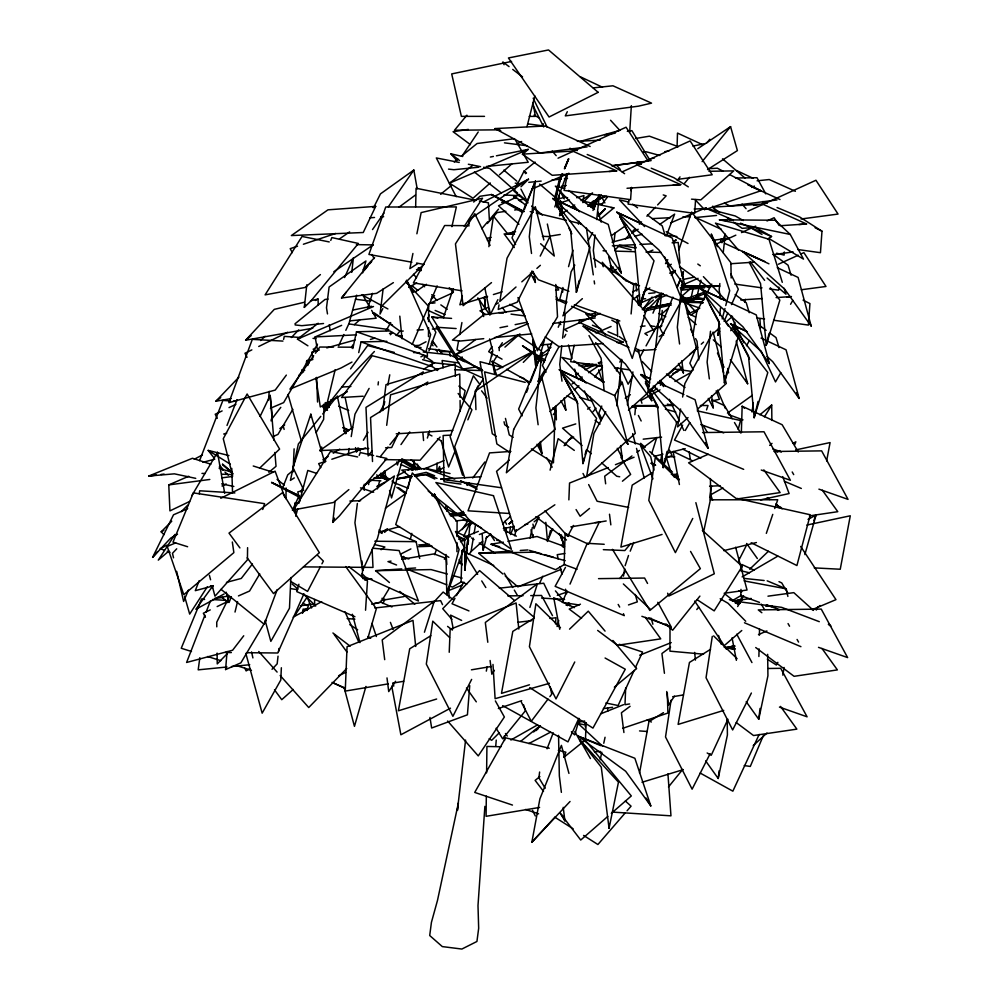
<?xml version="1.0" encoding="UTF-8"?>
<svg xmlns="http://www.w3.org/2000/svg" width="999" height="999" viewBox="0 0 999 999"><rect width="100%" height="100%" fill="white"/><g stroke="black" fill="none" stroke-linecap="round" stroke-linejoin="round"><path stroke-width="1.5" d="M286.026 498.826L286.051 487.924M314.398 351.536L314.398 348.426M670.017 626.61L669.954 651.161L703.546 654.183M364.273 490.309L364.298 484.228M428.484 336.663L428.534 327.597M428.571 321.553L428.658 306.443L405.756 281.631M456.918 551.66L456.98 542.594M457.018 536.55L457.105 521.453L412.325 472.939L395.729 524.575L448.888 557.33M247.59 547.677L247.427 559.852L214.972 596.191L212.175 585.739M436.913 470.841L437.013 463.086M486.326 796.116L486.076 816.308L539.597 807.442M486.6 772.826L486.925 746.44L500.961 746.765M638.598 303.434L638.648 300.337M415.659 206.805L416.071 188.249L476.336 200.374M758.89 656.493L759.078 648.888M759.402 635.214L759.54 629.133M324.101 404.046L323.639 419.393L316.084 432.704M461.975 552.372L461.076 581.955L466.808 584.04M555.194 406.78L553.458 462.824L531.368 448.876M588.561 544.243L565.122 533.404L564.173 564.547L577.085 569.255M677.072 147.09L677.497 133.079L702.322 144.543M741.345 432.704L742.157 406.243L782.142 424.725L798.288 452.035M740.996 589.36L740.808 595.591L759.465 602.385M741.558 570.679L741.758 564.447L754.158 570.179M590.434 758.553L579.757 739.809L618.468 782.155L609.065 828.258L609.215 823.7M449.225 652.272L450.162 629.333L516.096 602.946L518.806 629.058M568.868 499.875L569.542 483.054L608.254 467.569M585.451 739.485L586.138 722.664M625.674 687.899L624.987 704.707L629.595 703.945M533.004 537.637L533.141 534.64M585.277 726.91L585.476 722.327M281.356 667.757L280.794 680.019L262.15 713.174L245.829 653.371M293.082 471.853L294.118 448.851M290.871 577.547L289.485 608.216L270.841 641.37L265.135 620.429M486.713 536.65L483.191 550.187L483.329 547.19M310.664 417.307L310.826 414.21L324.775 462.587M512.662 521.303L509.078 523.851L512.125 520.941M629.707 131.955L631.356 105.657M784.327 251.998L784.128 255.095L776.623 253.222M368.631 484.59L368.831 481.518M365.547 610.214L367.47 580.956L349.001 566.82M484.89 806.355L477.997 905.556L478.671 928.283L476.935 941.47L461.875 949.05L442.307 946.59L429.707 935.526L431.431 922.339L437.475 900.461L458.379 803.009L457.405 810.414L465.584 740.072M631.455 187.375L630.581 199.663L564.048 190.384L567.582 173.951M638.486 352.522L638.711 349.45M661.8 316.596L662.225 310.452M695.604 199.55L694.617 213.374L628.096 204.096L629.058 199.613M778.833 287.113L778.621 290.185L769.542 288.911M777.085 207.53L799.762 217.045L821.977 231.194L820.454 252.697L797.764 249.538M555.481 623.95L555.956 617.744L549.875 618.468M738.798 562.412L739.16 557.754M469.73 685.626L467.42 714.809L431.655 728.009L429.957 717.432M268.481 400.374L269.206 391.358M265.984 620.616L240.871 662.849L225.587 669.567L227.073 651.523M495.741 746.203L496.253 740.097M562.624 292.232L562.887 289.136M455.432 531.493L468.094 537.549L464.897 570.354L467.495 541.271M383.141 288.861L380.02 314.073L382.804 308.616M631.093 313.948L633.753 284.84L593.606 258.504M321.228 451.386L321.628 447.003L320.329 449.812M468.106 544.368L468.506 539.984M468.906 535.614L470.117 522.477L457.267 533.029M634.84 414.76L635.726 405.557L657.255 405.544M719.73 331.119L717.869 335.314L719.18 321.578M719.755 315.472L720.491 307.842M509.69 533.279L510.352 527.147M330.744 240.422L331.868 237.575L358.404 243.456L310.951 300.949L304.32 307.355L306.793 284.802M376.523 456.168L386.85 458.454L339.398 515.946L332.754 522.352L335.065 501.311M378.072 384.94L378.409 381.855M515.571 244.568L512.025 237.799L535.364 181.156L529.295 236.701L531.53 253.471M522.165 415.846L518.631 409.078L541.957 352.435L535.901 407.979L538.124 424.75M561.775 345.866L559.752 364.373L561.975 381.156M562.612 338.149L565.309 313.461M595.017 234.977L593.331 250.412L595.566 267.183M596.703 219.543L599.4 194.855L592.981 210.439M616.808 405.856L621.853 359.565M655.656 347.44L661.55 293.444M682.392 280.919L677.334 327.21L679.57 343.981M682.729 277.834L683.403 271.666L681.643 275.911M710.489 331.256L707.117 362.113L709.352 378.883M719.842 283.554L719.168 289.722L720.379 298.876M723.214 252.697L725.237 234.178L721.915 242.757M351.76 272.352L353.409 257.792L344.568 277.56M278.047 656.168L277.16 663.848L272.028 669.293M278.584 651.56L278.933 648.488M705.669 760.913L718.206 778.483L719.143 770.753M746.203 701.685L758.74 719.255L760.052 708.441M613.985 241.92L615.084 232.917M357.367 503.471L354.932 522.789L362.649 570.304L377.485 538.386L394.368 475.974L358.816 501.086M382.704 410.577L385.989 384.665L455.194 363.936L455.344 376.348M386.688 425.312L390.547 394.83L459.752 374.101L460.039 397.377M539.622 772.015L538.886 777.809L545.192 788.236M199.263 493.818L199.675 490.784L234.89 492.932M199.825 657.692L198.202 669.842L227.01 666.995M361.775 576.898L363.224 566.171M660.676 461.688L661.738 454.258M752.01 412.013L753.333 402.834M488.873 246.678L493.456 216.121L507.779 233.966M671.078 700.174L665.521 736.95L692.107 789.173L710.164 753.633M709.69 498.064L711.538 485.801M712.287 636.351L706.043 677.722L732.642 729.944L751.385 693.031M623.476 576.111L624.662 568.668M625.137 565.696L628.496 555.494M348.226 454.47L349.225 448.489M351.223 436.551L354.982 414.148L369.118 388.411M484.465 306.506L485.214 302.023M499.013 304.845L498.239 309.465L517.232 302.173L532.554 271.453M473.301 538.136L471.041 551.585L482.642 541.246M474.05 533.666L475.549 524.7M627.384 404.77L632.904 371.915M680.606 408.978L677.609 426.898L688.036 417.594M682.617 397.04L684.864 383.591L713.149 332.118L723.588 372.902M692.906 335.102L696.915 311.213L711.8 284.116M446.703 511.138L447.452 506.655M782.804 675.149L784.128 667.469M458.616 340.684L456.968 349.737L461.101 351.698M459.715 334.64L461.913 322.552M462.075 356.893L461.526 359.915L482.205 369.692M639.535 773.051L648.925 721.665L663.436 712.649M570.042 801.485L531.843 842.244L539.885 798.875L561.413 745.379L568.943 773.401M384.727 401.586L384.178 404.558L379.558 412.487M387.812 385.214L389.76 374.812M826.648 460.901L830.082 442.569L795.641 449.912M578.446 224.188L579.033 221.166M582.804 201.561L583.953 195.529L576.723 197.752M428.209 319.28L429.058 314.885M412.924 253.471L409.877 268.606L417.782 263.574M416.883 233.791L421.141 212.6L482.529 198.214L464.26 226.436M530.082 538.124L532.317 527.447M486.301 671.128L487.25 666.62M703.708 531.431L710.689 498.439L710.426 478.546M718.206 778.483L727.409 734.989L727.21 719.68M758.74 719.255L767.931 675.761L767.657 654.333M572.402 151.536L573.039 148.551L577.297 150.337M574.188 345.229L570.654 361.663L602.409 366.096M578.995 322.814L579.645 319.83L582.479 321.016M594.83 316.571L595.791 312.088M630.981 190.647L631.618 187.662M636.438 165.247L637.075 162.263L641.333 164.036M691.37 296.653L693.294 287.687M600.212 759.727L601.823 752.235M603.771 743.256L605.057 737.262M720.429 242.045L721.078 239.061L723.825 240.434M762.262 204.57L762.911 201.573L767.157 203.359M744.767 302.347L745.404 299.363M352.822 348.526L356.493 331.768L389.885 330.969L427.285 352.809L427.422 356.368L356.493 331.768M358.716 352.597L361.064 341.945L386.85 341.321M299.001 497.077L271.603 482.442L299.313 495.691M283.604 339.41L284.29 336.376L300.924 337.525M451.898 226.698L456.368 206.918L385.726 207.018L368.918 254.445L411.913 262.225M408.329 487.037L410.726 476.486M412.1 470.467L414.16 461.426M463.099 399.75L465.159 390.684L458.916 386.101M225.587 669.567L226.311 666.533M576.348 292.307L589.984 247.103L555.706 202.597L570.691 230.544L576.348 292.307L579.183 280.469M549.025 536.488L550.437 530.569M582.954 463.586L596.578 418.394L562.312 373.876L577.285 401.823L582.954 463.586L584.365 457.679M585.077 454.72L586.126 450.274M640.384 306.019L654.02 260.814L619.742 216.296L634.727 244.243L640.384 306.019L643.219 294.181M645.391 383.241L657.517 405.869L663.186 467.632L665.297 458.766M666.008 455.806L667.07 451.361M724.387 382.817L738.011 337.625L703.746 293.107L718.718 321.054L724.387 382.817L727.21 370.991M749.138 262.275L760.551 283.566L766.221 345.342L769.043 333.504M754.17 417.719L767.806 372.515L733.528 328.009L748.513 355.956L754.17 417.719L758.054 401.448M374.4 351.498L347.839 379.395L326.261 406.78L335.177 369.655M235.015 612.062L237.562 601.585M410.364 539.273L411.813 533.354M680.406 301.71L696.74 297.327L700.936 280.157M522.327 212.325L491.608 194.53L524.05 211.551M554.258 199.812L559.153 180.432L562.1 173.676M526.985 126.648L534.827 95.879M560.789 215.172L562.549 208.204L560.389 200.961L561.713 207.842L559.64 214.635M550.099 470.142L558.154 438.673L574.313 450.412M514.697 535.689L516.258 529.682M489.31 364.235L492.782 350.886L489.61 338.948M271.041 420.904L272.215 416.371L270.18 395.417L260.102 416.408M295.729 516.221L297.677 508.828M299.625 501.448L307.792 470.442L316.571 473.351M307.093 610.514L308.254 606.081M738.186 429.47L740.534 420.504L697.215 410.826M717.869 335.314L719.842 327.872M722.202 318.943L724.962 308.529M725.749 305.557L729.695 290.672L711.363 234.253L717.419 246.628M562.937 287.525L559.727 299.463L567.057 302.085M568.556 266.646L572.964 250.237M356.68 295.155L349.038 323.389L345.816 330.332M362.712 272.864L365.934 260.976L329.108 286.988L326.498 307.779L327.485 313.911M424.088 358.529L424.912 355.532M426.136 351.024L430.656 334.54L406.593 280.482M446.016 554.482L446.79 594.517L459.103 549.537L434.39 494.055L435.601 498.551M557.055 626.523L558.728 620.504M538.136 362.175L544.443 339.872M804.869 554.607L816.058 515.022L808.041 519.418M330.132 402.659L330.969 399.7M462.362 296.029L459.852 304.845L487.562 296.341M298.901 584.253L296.778 591.62L354.92 616.72M302.51 613.311L303.359 610.364M377.397 488.936L379.52 481.543M398.776 460.564L397.502 465.01L396.653 462.025M402.172 460.951L391.533 497.914L389.548 490.459M367.832 638.286L376.336 608.703L345.704 566.57M365.946 686.425L354.458 726.348L344.106 687.549M559.752 215.759L561.8 208.679L560.377 200.974M579.42 718.718L574.725 734.939L571.391 731.743M427.372 438.062L429.57 430.769M663.186 467.632L676.81 422.44L651.111 389.048M766.221 345.342L779.844 300.137L770.329 287.774M216.558 455.269L217.495 452.335L224.688 493.306M424.425 632.23L434.29 601.223L382.205 639.884L384.702 659.652M529.882 607.442L537.4 583.816L485.314 622.477L487.799 642.245M651.623 453.783L656.78 437.537L643.144 447.664M367.757 308.104L372.502 293.344M262.712 509.478L264.61 503.671L193.319 492.882L172.989 542.145L187.625 546.74M310.826 414.21L292.957 467.557L302.909 488.161M678.92 249.825L691.595 211.988L730.893 262.749L731.181 278.009M706.53 409.877L708.016 405.494L700.324 405.507M766.32 533.379L772.764 514.373M774.749 508.528L777.721 499.75L710.052 499.812M443.394 317.595L453.259 288.699M564.285 756.48L565.846 752.172L558.316 750.386M554.795 206.955L566.933 173.714M428.971 350.886L435.864 332.28L427.647 317.645M446.79 594.517L464.31 547.29L456.081 532.642M277.223 589.56L264.236 624.288L221.054 589.348M666.37 235.851L674.637 214.098L659.64 224.488M412.2 344.443L437.15 285.889M477.934 385.951L454.67 446.803L464.722 477.959M547.065 748.788L553.221 732.816M199.588 460.626L222.877 400.437L230.482 400.936M227.01 425.437L237 399.637M199.188 580.619L195.305 590.659L213.099 585.926M204.907 615.172L186.613 662.462L232.605 650.237L243.731 635.776M206.019 612.312L210.452 600.836M524.313 209.728L535.364 181.156M594.43 207.717L599.4 194.855M526.485 392.432L528.146 388.149M530.357 382.43L541.957 352.435M616.67 370.766L617.769 367.907M656.193 306.181L658.953 299.038M660.064 296.191L661.163 293.331M677.322 287.375L680.631 278.808M682.292 274.525L683.403 271.666M231.368 596.653L229.096 602.459L226.161 592.182M282.63 487.899L287.762 474.825L293.594 470.029M562.674 173.951L559.977 180.819L555.619 200.362L557.092 207.717M564.835 168.444L568.618 158.829M434.54 554.657L436.251 550.299M304.32 307.355L305.444 304.508M332.754 522.352L334.44 518.081M359.178 455.419L360.302 452.572L373.576 455.519M565.109 445.342L566.271 442.457M630.219 551.161L633.678 542.494M794.717 444.605L795.853 441.795L793.181 443.269M813.773 520.641L816.058 515.022M455.007 451.286L448.576 467.008L441.108 440.621M467.857 419.842L471.94 409.827L458.129 393.481M562.175 174.525L559.827 180.232L555.432 199.3L557.205 206.481M564.51 168.819L568.618 158.816L564.46 168.282M411.413 475.649L396.603 478.983L412.05 476.623M552.397 341.408L542.482 365.484L546.016 372.24M558.229 327.247L560.564 321.578M562.899 315.909L564.647 311.663M510.501 534.54L513.998 526.048M639.135 305.095L640.908 300.799M642.082 297.927L646.203 287.899M601.773 406.044L598.863 413.124L601.698 418.544M616.358 370.641L617.532 367.807M619.867 362.15L621.028 359.315M652.971 313.149L661.138 293.319M672.901 297.153L660.064 328.309L663.611 335.077M676.985 287.237L680.481 278.746M696.266 347.64L689.859 363.211L693.393 369.98M547.39 541.47L552.684 528.696M188.411 590.109L183.629 601.435L176.661 571.353M538.773 517.282L533.99 528.621L532.942 524.1M567.057 591.133L562.3 602.397L579.095 604.982M570.017 584.103L587.25 543.306L604.208 544.293M763.361 735.526L750.299 766.433L744.243 765.571M326.261 406.78L327.46 403.971M351.548 347.789L352.759 344.98M383.017 603.533L384.852 599.3L381.918 598.326M303.896 593.831L277.747 652.996L246.828 652.709M724.063 321.353L727.784 312.974M731.493 304.595L738.311 289.235L730.893 274.113M421.94 374.7L423.214 371.878L365.984 407.392L368.156 455.894L371.978 451.148M426.498 384.865L427.772 382.043L370.542 417.557L372.515 461.513M539.597 583.291L542.832 576.198M634.178 670.329L618.106 705.519L605.881 702.996M635.464 667.519L642.544 652.035L619.305 644.293M816.345 610.052L817.632 607.23M292.395 510.239L298.888 496.178M300.836 491.97L303.434 486.351M463.623 536.525L470.117 522.477M578.883 718.331L567.981 741.87L502.647 705.631M727.934 719.255L711.251 755.244L707.167 752.984M759.165 734.427L732.854 791.171L700.187 773.064M338.723 345.592L343.881 334.49M375.699 206.381L363.249 232.505L291.346 235.564L327.984 209.827L375.699 206.381L372.839 207.505M398.901 432.392L391.683 447.515L385.564 447.777M589.085 543.431L599.063 522.639M436.888 472.152L439.597 466.558L440.684 472.614M567.307 111.713L565.284 115.884L638.423 106.181L651.523 103.134L612.949 85.789L593.281 87.887M177.51 534.203L170.779 538.049L152.622 557.355L173.514 514.797L187.662 508.653M229.083 597.252L216.733 622.202L216.783 626.835M373.576 207.655L380.457 193.881L413.836 170.042L417.195 188.836M540.209 256.094L549.962 236.551L542.395 236.376M730.781 330.681L734.927 322.427M497.889 299.663L490.272 314.697L484.827 287.799M526.523 172.989L524.138 170.979L513.923 191.046L526.91 202.035M471.64 679.395L452.897 716.308L426.311 664.085L432.792 621.178L449.538 637.474M574.75 661.987L556.006 698.9L529.408 646.69L535.889 603.771L560.464 627.684M692.744 518.456L675.386 552.622L648.801 500.412L655.282 457.505L678.733 480.319M738.586 560.789L746.927 544.393M544.542 361.825L522.577 345.829L545.379 360.202M320.492 566.595L307.567 591.396L290.422 581.256M321.928 563.836L323.364 561.088L317.869 555.656M467.02 539.56L468.094 537.549L466.009 537.699M573.513 525.437L567.632 536.288L545.004 510.739M454.982 598.326L452.023 603.746L468.968 610.926M456.456 595.616L463.848 582.055M565.471 567.357L555.132 586.351L624.288 615.634L623.438 613.698M682.642 425.149L674.512 440.072L743.681 469.355M737.674 606.53L743.581 595.679M574.8 265.122L571.078 271.89L563.823 315.197L582.367 298.651M588.199 240.734L592.669 232.605M538.236 384.515L559.078 346.578M564.285 337.1L565.784 334.39M605.781 411.838L593.881 433.516L586.613 476.81L635.302 433.391L622.152 382.03L614.71 395.579M640.097 356.743L643.818 349.962M646.053 345.904L661.675 317.457L662.837 321.99M777.859 662.337L776.385 665.022L767.357 659.228M386.163 330.519L390.684 322.59M665.509 263.624L667.782 259.665M632.679 376.273L628.134 384.178L620.891 368.631M685.264 430.507L689.822 422.602M746.478 345.691L749.512 340.422M790.584 304.258L792.856 300.312M780.806 372.689L775.499 381.918L761.026 350.824M317.495 344.193L283.641 402.609L270.404 408.266M358.778 448.189L356.468 452.147L355.532 447.614M363.399 440.247L368.019 432.317M191.808 495.666L217.495 452.335M292.857 409.34L277.947 434.415L273.776 436.251M259.765 573.888L249.55 591.046L238.449 595.928M381.705 600.874L389.535 587.912M537.762 381.481L544.992 369.705M494.605 373.501L492.282 361.226L496.153 374.126M764.435 416.845L771.715 405.057L771.865 420.454M231.893 472.327L222.515 464.285L232.767 473.788M446.341 505.919L445.017 507.992L481.543 527.996M491.92 346.653L488.686 351.698L502.06 359.165M497.29 355.557L493.244 361.863L502.609 367.095M207.305 586.813L189.685 614.085L184.553 596.228M174.962 534.44L158.279 560.114L168.856 551.061M395.554 681.268L388.723 691.595L387 677.909M494.393 670.317L491.833 674.188L490.097 660.501M674.437 696.191L668.456 705.219L666.733 691.533M499.25 350.637L499.138 347.565L502.347 342.732M475.936 409.627L475.287 391.171L483.291 379.083M462.125 529.582L468.531 519.905M503.034 524.013L504.982 521.091L506.518 524.288M462.287 155.732L478.221 131.993M294.268 616.308L307.13 597.09M535.489 365.184L532.729 339.623L536.413 363.624M592.494 207.655L601.286 194.817M372.527 229.57L383.953 213.099M388.349 206.768L413.836 170.042M541.658 126.249L543.356 123.801M400.974 444.567L409.765 431.905M313.674 355.706L289.935 389.123L341.059 367.982L351.973 362.075M315.434 353.234L319.83 347.04L333.541 347.103M591.121 207.268L599.775 195.192L591.483 206.431M324.775 406.668L327.485 410.364M677.322 180.594L680.007 176.885M213.049 585.676L195.854 609.24L224.126 593.98M350.562 368.906L367.657 345.567L394.38 352.435M286.351 375.1L275.212 390.085L228.858 402.672L252.322 339.36L282.929 341.096M642.856 309.378L652.11 297.028M594.617 376.91L602.459 367.495M468.943 554.457L470.791 551.997M548.026 699.075L531.281 721.278L521.328 702.122M549.887 696.615L551.748 694.143L550.162 686.663M601.535 204.832L607.167 197.39M468.993 482.904L467.12 485.364L466.171 482.405M472.727 477.984L484.852 461.988M271.528 419.393L280.806 407.342M252.422 563.973L241.283 578.433L226.448 582.38M619.817 578.533L625.436 571.228M696.765 609.552L698.651 607.142M396.428 335.502L400.249 330.681M699.899 596.103L672.639 630.232L665.921 623.925M380.357 456.568L387.987 447.065M389.897 444.68L399.438 432.804M393.381 282.63L376.586 293.344L341.533 297.977L370.979 261.488M553.234 414.635L556.068 411.126L552.859 407.854M668.481 786.95L682.704 769.417M320.766 416.396L298.376 443.968L290.397 480.394L294.293 477.922M322.714 413.998L336.338 397.215M706.892 142.845L709.814 139.248M684.502 183.354L689.397 177.322M702.147 161.638L730.569 126.636L737.399 150.599L707.517 169.58M444.33 559.228L446.303 556.843L446.84 564.497M466.908 115.197L454.508 130.232L499.725 129.82M341.533 297.977L346.403 292.07M363.961 270.791L367.869 266.071M369.817 263.699L371.765 261.338M564.098 445.729L572.102 436.338M593.081 411.688L596.078 408.179M630.819 543.506L624.825 550.549L603.321 549.662M481.768 228.696L487.687 221.79M489.66 219.48L498.538 209.116M152.622 557.355L157.655 551.535M440.109 437.038L420.117 460.214L384.827 459.615M625.037 813.124L597.902 844.517L583.578 835.426M627.047 810.801L631.068 806.156L625.362 801.036M487.362 223.476L497.077 212.6L505.856 211.301M531.843 842.244L554.944 817.182M432.817 603.196L443.144 592.045L453.059 599.525M312.774 328.221L245.642 340.209L274.313 309.353L304.483 302.235M598.476 216.184L605.257 208.891L599.138 214.91M589.422 205.969L593.206 201.91L604.894 196.528L592.682 201.436L587.699 206.356M176.723 548.813L172.477 553.309L173.526 557.817M614.785 250.274L619.068 245.742M625.486 238.936L629.77 234.403M631.905 232.13L635.127 228.734M639.397 224.201L641.545 221.928M646.89 216.259L655.456 207.193M657.604 204.92L666.158 195.854L663.224 194.93M390.334 334.765L392.457 332.542L389.51 333.454M231.169 398.613L215.909 401.198L238.898 377.185M363.099 269.568L374.6 257.567M291.346 337.525L298.713 329.882M588.723 206.194L592.694 202.073L604.882 196.541M461.638 551.011L464.872 547.689M346.728 668.493L308.728 707.529L280.17 675.511M226.985 653.933L217.245 663.898L217.108 653.096M598.726 215.497L605.244 208.878M520.991 186.751L528.496 179.183L483.216 202.085M582.879 202.622L592.532 192.882L581.081 200.687M523.301 362.362L535.089 350.462L496.678 369.905M671.166 275.1L675.461 270.766M644.492 312.525L658.316 298.589L666.87 295.13M163.961 534.715L161.189 531.818L171.766 521.203M181.281 511.638L187.637 505.269M380.631 307.205L422.989 265.172M499.375 732.717L491.67 740.334L489.16 738.698M260.652 340.534L265.072 336.251M569.555 629.158L588.274 611.176L605.057 631.106M749.7 569.23L768.418 551.248M259.615 468.156L279.595 449.088L247.115 393.981L223.277 438.711L232.58 475.624M491.595 194.58L523.738 211.563M473.663 202.048L479.97 196.266L491.608 194.53M680.731 368.831L677.334 371.94L672.939 373.489M536.038 730.606L538.324 728.521M753.221 745.591L766.982 733.029M516.008 287.013L499.787 301.486L507.042 258.179L535.327 206.706L543.831 239.947M521.815 281.843L533.404 271.503M536.888 268.406L540.359 265.309M302.585 612.412L307.205 608.304M549.949 411.588L571.965 391.945M574.288 389.885L578.921 385.751M293.219 689.472L281.755 699.687L274.488 689.822M689.647 354.52L697.764 347.277M701.248 344.18L703.558 342.108M713.998 332.804L718.631 328.671M725.586 322.477L732.542 316.271M628.458 410.164L648.164 392.595M650.486 390.522L655.119 386.388M667.869 375.025L674.824 368.818M486.113 538.136L490.759 534.003M505.831 520.566L510.464 516.433M697.314 409.328L726.298 383.479L724.362 375.924M509.09 523.838L512.3 520.991M490.284 182.967L473.039 198.227L449.513 183.154L472.727 165.422M499.475 174.825L512.125 163.624M522.465 154.47L528.221 149.375L496.416 155.819M354.32 324.675L360.065 319.593M504.932 347.115L519.88 333.891M673.95 241.92L676.248 239.885L673.601 241.071M662.362 313.461L668.106 308.379M680.756 297.178L691.096 288.024M509.253 460.127L496.565 471.341L515.122 531.693L554.87 504.795M642.894 309.128L653.358 299.987M655.694 297.964L658.016 295.929L662.337 294.355M607.779 816.445L580.731 840.034L560.252 813.261M611.313 813.373L631.306 795.941L586.163 741.333M384.565 532.342L386.875 530.332M533.616 731.942L540.471 725.998M656.93 388.299L653.433 391.308L648.913 391.533M660.414 385.289L662.737 383.279M669.717 377.247L679.033 369.205M769.68 445.379L772.015 443.369M741.782 630.506L724.188 645.666L694.73 601.061M320.404 274.588L305.095 287.475L265.097 294.867L302.06 236.438L329.233 241.933M348.851 489.597L333.541 502.485L293.544 509.877L330.507 451.436L357.667 456.943M630.357 394.68L625.249 398.189M534.153 521.815L538.923 517.819M599.687 219.743L613.91 207.904L584.078 201.373M268.843 472.29L276.024 466.321L274.887 452.447M614.348 687.15L636.625 668.618L612.949 640.484M815.384 609.427L820.079 605.519M589.535 508.441L580.132 516.221L576.073 509.565M622.427 481.206L630.644 474.4L620.854 457.167M245.642 340.209L251.174 335.639M759.877 414.772L771.715 405.057M491.496 282.605L463.124 305.682L455.457 243.881L474.85 213.674L490.072 245.404M440.609 194.281L451.411 185.502M454.245 162.013L457.854 159.091M461.451 156.169L477.072 143.519L514.61 138.674M294.98 323.813L325.012 299.475L328.009 299.088M525.499 169.88L535.102 162.088M520.666 741.358L539.972 725.836M539.897 776.56L535.127 780.394L543.506 791.345M563.736 757.392L585.189 740.147M565.996 605.057L568.419 603.159M307.904 345.816L297.452 339.123L318.219 323.251M298.826 375.324L303.684 371.616M479.645 369.518L456.106 354.445L475.661 339.51M541.57 361.838L536.338 358.491L550.998 347.29M279.857 428.571L284.69 424.912M631.98 455.956L604.695 476.198L605.656 483.803M636.937 452.272L639.422 450.424M670.629 647.077L661.937 653.521L664.435 673.289M630.094 706.305L621.415 712.749L623.913 732.517M399.188 207.03L415.459 195.03M587.587 409.165L590.034 407.367M215.909 401.198L220.754 397.627M612.687 272.09L616.383 269.368M385.402 508.179L405.557 493.693L396.84 487.35M727.447 413.136L752.185 395.417M381.069 549.712L384.877 547.002L374.488 544.53M368.743 448.489L319.78 450.574L352.635 427.497M611.388 235.652L626.585 225M767.781 239.161L771.553 236.526L755.444 227.41M567.382 605.606L569.905 603.858L566.933 604.745M339.46 238.923L349.625 231.893M431.044 298.963L433.541 297.227M463.236 511.363L458.229 514.835L428.209 491.046M415.097 292.095L426.411 284.303M381.168 475.087L384.977 472.477M333.816 271.74L373.077 244.93M363.524 485.889L401.511 459.927M528.496 179.183L468.693 219.88L468.906 226.036M559.452 215.409L567.082 210.215M570.904 207.605L574.712 205.007M499.138 347.565L516.958 335.439M475.287 391.171L535.089 350.462M667.469 266.845L671.278 264.248M633.266 299.138L639.622 294.805M643.443 292.207L649.812 287.874M671.44 273.152L675.249 270.554M439.947 469.98L443.768 467.382M572.065 383.953L574.612 382.217M578.421 379.62L582.242 377.023M588.598 372.689L600.049 364.897M659.24 336.638L664.323 333.167M691.046 314.985L697.402 310.652M309.59 603.758L307.018 605.506L302.997 603.146M468.968 525.586L472.777 522.989M697.789 148.701L730.569 126.636M322.889 459.815L328.084 456.518M333.279 453.221L339.772 449.113M380.894 532.854L387.45 528.721M651.985 472.839L632.205 485.127L620.879 547.09L662.062 534.44M430.819 635.701L409.715 648.801L398.389 710.776L436.638 699.025M533.916 618.294L512.812 631.393L501.486 693.368L529.445 684.79M710.551 649.325L689.447 662.437L678.121 724.412L723.726 710.401M423.863 369.131L434.465 362.724L422.589 359.677M631.593 233.179L638.174 229.246M271.628 482.467L299.525 496.003M676.273 422.639L678.92 421.079M461.713 581.655L452.46 587.1L449.6 585.963M564.81 564.248L555.569 569.692L491.071 544.218L503.334 542.157M741.445 595.292L732.192 600.736L729.332 599.6M568.256 440.184L573.638 437.05M742.12 576.91L777.809 556.143M347.327 391.658L320.304 406.968L315.871 377.997M250.187 668.618L246.129 670.916L244.78 668.181M510.876 740.009L537.587 724.874M660.014 389.86L641.021 400.524L641.932 403.259M674.937 381.493L691.208 372.365M722.951 487.924L710.739 494.78L712.562 500.249M408.678 287.437L416.683 282.954M508.691 234.39L514.048 231.406M777.147 452.06L779.819 450.586M161.189 531.818L163.873 530.357M293.194 617.12L321.678 601.648M315.359 300.487L318.057 299.026L318.231 304.945M517.582 143.669L521.64 141.508M450.512 708.179L400.874 734.777L391.745 686.188M420.904 356.843L423.601 355.407L432.517 361.426M166.983 545.129L160.202 548.713L164.423 550.237M194.293 459.228L202.422 454.945M376.81 486.476L384.94 482.192M397.14 475.774L405.269 471.491M407.979 470.054L410.701 468.631M528.808 743.581L550.649 732.105M426.024 341.77L419.155 345.342L414.498 345.629M632.617 291.908L638.111 289.136M669.667 273.164L675.149 270.379M575.536 374.637L578.271 373.251M585.139 369.78L596.116 364.223M400.437 554.208L410.889 548.913M751.698 187.45L754.42 186.076M220.791 498.276L275.1 471.166L284.902 497.477M222.515 464.285L232.755 473.651M251.848 349.875L244.967 353.259L247.04 357.292M258.729 346.491L287.612 332.267M222.115 410.926L215.21 414.248L217.307 418.306M229.033 407.604L235.939 404.283M210.252 609.902L203.346 613.224L205.432 617.27M217.158 606.58L228.209 601.261M189.623 501.473L169.93 510.876L168.769 484.902L188.736 476.248M221.99 486.014L226.211 484.003M338.636 675.724L345.617 672.427M558.029 158.204L626.073 127.223L648.176 161.051L612.724 165.772M428.646 303.846L452.747 292.869M747.901 211.239L815.946 180.257L838.049 214.073L801.048 219.006M715.996 244.206L735.838 235.165M741.508 232.58L755.681 226.124M767.02 220.966L774.113 217.732L779.208 225.537M600.074 313.349L564.635 329.495L567.157 331.268M778.383 264.248L798.226 255.22M801.061 253.921L803.895 252.635L825.998 286.463L801.335 289.747M661.875 325.786L644.867 333.541L647.389 335.314M687.387 314.173L698.738 309.003M528.221 149.375L449.513 183.154M373.501 306.518L297.452 339.123M528.184 323.614L456.106 354.445M698.076 278.334L681.306 285.564M611.063 326.473L596.003 333.054M431.805 296.84L434.577 295.617M317.582 350.599L315.147 336.938L341.658 325.337M708.279 454.245L688.573 462.799L736.837 499.001L780.144 492.582L763.823 469.867M580.444 604.183L569.18 609.078L581.555 618.356M758.478 634.615L766.92 630.943M423.976 469.13L443.943 460.564M460.589 540.646L463.449 539.423M466.296 538.199L470.579 536.363M519.23 194.443L513.548 196.865L516.158 198.539M532.017 188.998L568.943 173.252M670.629 222.864L706.143 207.73M488.486 307.205L479.957 310.839L485.189 314.185M495.591 304.183L498.426 302.972M610.327 268.219L613.174 267.008M647.265 252.485L652.946 250.062M638.698 303.733L662.849 293.431M536.338 358.491L547.702 353.646M585.864 365.359L588.736 364.136M688.249 300.587L703.995 293.931M812.05 609.702L835.963 599.65L800.674 546.428M659.34 460.839L662.175 459.652M665.009 458.466L672.077 455.519L669.517 450.212M175.674 542.907L167.208 546.403L183.791 594.642L233.866 552.622L232.33 542.007M695.816 296.803L700.062 295.067M195.742 478.359L174.4 473.838L148.714 476.048L192.457 458.266L210.826 464.198M458.816 539.335L461.613 538.186M464.41 537.05L478.384 531.356M681.131 289.373L685.401 287.65L719.68 286.114L685.351 285.989L681.031 287.55M447.964 590.846L462.387 585.014M561.163 569.355L517.894 586.863L505.219 575.998M736.35 600.973L742.12 598.638M464.847 570.317L464.572 538.961M615.421 464.697L634.053 457.242M639.697 655.207L671.228 642.594M600.599 713.873L623.538 704.682M460.464 541.683L464.822 540.022M479.358 534.49L486.625 531.73M323.626 406.743L326.486 405.669M680.282 301.124L703.496 292.432M656.405 296.691L663.411 294.118M680.207 287.949L684.415 286.413L719.667 286.089M628.483 604.932L637.325 601.873L635.302 594.48M706.131 209.328L760.888 190.759L729.595 174.563M557.305 595.317L567.407 591.92M498.351 708.528L521.715 700.649M622.639 728.321L667.906 713.049L667.332 693.219M297.527 246.204L290.197 248.651L292.357 252.647M303.396 244.243L335.652 233.466M325.974 461.201L318.644 463.648L320.791 467.657M331.83 459.24L365.559 447.977M633.478 284.79L636.301 283.853M575.774 423.913L562.512 428.146L582.117 445.529M557.43 199.413L564.685 197.128L567.669 197.79M370.404 339.448L374.812 338.062M684.814 302.447L696.603 298.788L704.02 299.787M493.394 294.555L502.135 291.87M689.01 301.149L697.652 298.489L703.721 299.45M642.007 782.279L683.204 769.63M556.443 203.971L569.48 199.975M726.023 648.925L734.939 646.328M549.425 683.328L495.104 698.676L492.994 664.447M319.343 349.987L311.9 352.073L312.824 358.166M326.785 347.902L355.07 339.997M580.981 141.171L619.855 130.394L610.551 120.255M303.708 490.259L297.802 491.883L299.8 500.874M606.505 196.316L601.985 197.54L604.882 202.922M409.902 287.125L412.862 286.338M223.689 434.028L226.661 433.241M202.934 462.312L214.797 459.153M378.708 532.18L399.538 526.648M612.05 242.195L630.157 237.425M634.677 236.239L642.22 234.253M582.429 367.32L594.13 364.285M598.513 363.149L601.435 362.4M726.086 647.914L733.503 646.003M725.574 647.976L734.64 645.679M654.058 456.393L662.961 454.183M667.419 453.071L685.227 448.638M723.776 550.649L756.418 542.532M310.514 300.811L318.057 299.026M486.7 238.411L491.258 237.362M506.456 233.853L515.571 231.743M644.954 311.001L671.353 304.97M711.912 400.961L719.392 399.3L716.208 390.821M414.373 475L426.198 472.352L434.627 475.711M364.635 579.969L370.604 578.646M760.664 499.862L789.11 493.556L782.741 476.61M371.653 604.17L380.706 602.21L391.958 606.955M373.114 603.833L380.706 602.21M578.583 722.277L584.602 720.978M806.842 525.049L850.286 515.784L840.246 569.243L814.26 567.882M511.6 61.439L451.698 73.914L461.376 116.359L484.503 116.359M649.887 158.928L654.382 157.992M642.27 309.628L670.566 303.721M679.507 301.86L682.479 301.236M647.34 308.216L671.078 303.334M490.359 157.043L493.394 156.431M353.446 309.94L371.616 306.256M683.328 279.395L693.93 277.247M499.987 327.709L507.567 326.186M515.134 324.65L527.247 322.19M586.7 365.272L592.607 364.073M598.513 362.874L601.46 362.275M664.697 151.698L669.155 150.812M692.906 146.066L704.782 143.694M503.359 528.459L514.048 526.548M524.737 524.65L527.797 524.1M319.78 450.574L322.64 450.062M306.743 360.614L312.849 359.578M214.723 598.364L228.459 596.028M381.056 600.474L403.946 596.603M635.639 138.486L649.425 136.176L678.333 146.703M570.816 526.885L606.181 520.966M507.929 541.383L537.05 536.513L564.51 546.515M391.034 561.101L387.974 561.613L396.566 565.009M401.76 559.303L433.953 553.908L445.517 558.129M471.416 669.817L491.408 666.47M388.311 683.865L345.254 691.083L347.053 646.74L412.987 620.354L415.709 646.465M392.919 683.104L403.683 681.293M672.652 696.728L683.416 694.929M549.575 236.214L560.239 234.465M461.163 358.466L458.116 358.953L431.83 317.058L451.573 318.394M476.373 366.883L462.674 369.131L436.388 327.222L456.131 328.559M564.86 553.446L557.205 554.695L558.291 559.19M561.65 186.201L566.271 185.464M599.5 204.071L602.572 203.584M680.307 298.177L683.378 297.677M587.474 314.61L595.179 313.386M578.933 365.746L589.41 364.086M598.389 362.674L601.386 362.2M411.713 476.635L396.615 478.958M414.735 476.161L425.312 474.525L434.79 479.045M604.62 134.828L615.222 133.204M627.335 131.344L631.88 130.657L648.788 158.366M415.134 476.148L427.472 474.263L437 478.421M468.331 129.408L453.096 131.718L470.454 144.655M514.635 210.002L517.569 209.578M809.415 515.896L837.786 511.688L822.364 490.234M724.15 593.281L747.04 590.022L735.626 547.227M603.408 708.603L612.587 707.292M501.598 202.31L507.704 201.473M518.406 200.025L524.525 199.201L519.88 195.092M819.292 621.678L781.655 607.355L733.029 600.948L751.26 598.463M767.969 596.178L793.793 592.644L813.486 610.414M678.296 179.271L712.212 174.763L690.109 140.934L622.065 171.915L624.6 173.701M753.533 205.382L758.116 204.77M773.089 254.633L793.131 251.973M322.777 405.432L328.708 405.744M168.769 484.902L209.815 479.458M221.965 477.847L232.605 476.436M300.537 605.781L313.873 604.008M587.1 146.903L539.972 152.984L494.992 128.584L545.329 125.986L590.147 146.516M611.613 165.722L643.543 161.588M648.101 161.001L651.136 160.614M776.972 199.937L729.844 206.019L724.387 203.059M713.86 240.16L729.058 238.199M431.993 303.259L435.04 302.872M552.659 323.489L595.217 317.994M640.484 326.548L645.054 325.961M148.714 476.048L156.393 475.062M160.989 474.463L164.061 474.075M455.631 520.954L466.471 519.667M517.957 622.277L531.643 620.641M643.194 439.173L661.575 437.125M499.3 588.186L543.718 583.229L550.124 596.49M374.75 607.979L440.609 600.636L442.532 604.62M757.105 180.819L769.205 179.533L795.379 191.296M478.683 167.233L453.908 169.718L448.526 169.118M486.426 166.458L528.234 162.263L515.372 139.985M528.783 182.342L541.171 181.094M552.01 180.007L561.301 179.083M564.398 178.771L567.494 178.459M694.879 217.62L716.558 215.447M484.353 297.402L487.45 297.09M555.594 290.247L558.691 289.935L556.418 286.001M323.526 323.514L301.848 325.686L295.117 324.937M349.85 320.866L376.173 318.219L371.64 310.352M648.763 293.431L654.957 292.807M681.281 290.16L704.507 287.824M483.741 338.673L460.502 341.009L452.435 340.097L483.666 314.797L521.216 309.952L524.999 316.508M494.58 337.587L531.743 333.853M540.734 345.055L551.573 343.968M231.556 666.545L249.75 664.735M449.263 514.01L464.11 512.599M595.254 522.589L599.887 522.165M673.651 476.735L678.221 476.323M369.955 217.832L374.513 217.47M380.607 216.983L383.653 216.733M674.175 476.248L677.197 475.999M733.029 600.948L740.721 600.362M450.087 514.972L463.723 513.961M609.028 171.478L616.683 170.929L572.577 151.036L522.415 154.158L552.247 175.3L616.683 170.929M673.064 185.19L680.719 184.64L636.613 164.748M798.9 224.513L806.555 223.963L762.449 204.058L712.287 207.193L719.742 212.475M786.85 296.89L789.909 296.678M618.693 342.545L623.289 342.207L579.183 322.315M510.914 451.411L489.547 452.909L468.032 510.801L509.515 513.498M418.718 544.942L429.283 544.218M502.909 574.025L478.708 553.284L512.562 550.986M520.254 550.461L527.947 549.937M389.435 582.542L375.612 570.691L401.76 568.906M407.917 568.493L415.609 567.969M627.022 188.274L680.719 184.64M751.323 227.697L742.12 228.321L733.416 222.165M780.469 225.724L806.555 223.963M730.968 263.724L753.983 262.175M642.532 298.926L645.604 298.713M740.808 299.975L762.287 298.526M776.098 297.59L791.445 296.553M403.259 331.044L400.187 331.256L374.076 312.774M417.058 330.12L423.201 329.695M432.405 329.071L438.536 328.659M603.346 343.569L558.853 346.578L545.179 336.888M617.145 342.632L623.289 342.207M655.956 349.475L639.073 350.624L635.352 347.977M450.037 473.563L426.024 468.506L401.773 470.117L411.388 477.734M341.658 387.05L350.874 386.501M363.112 396.216L341.608 397.502L372.227 355.731L431.593 370.979M396.228 433.816L452.797 430.407M501.461 487.774L440.821 479.095L480.844 476.773M450.811 435.114L443.144 435.527L444.031 481.743L460.964 484.103M450.449 515.946L465.834 515.109M577.335 141.346L600.212 140.16M708.079 168.706L717.357 168.219L722.801 171.041M652.185 218.619L670.491 217.682M682.692 217.045L690.321 216.658M315.147 336.938L356.443 334.827M612.362 245.829L635.339 244.668M639.934 244.43L652.185 243.818M672.09 242.807L678.221 242.495L679.957 263.187M419.805 545.941L430.544 545.404M709.577 486.213L720.129 485.714M671.353 474.488L677.547 474.225M694.18 209.016L706.568 208.541L735.289 215.996L743.356 220.554M594.393 751.698L600.499 751.473M299.375 502.884L294.78 503.046L295.854 515.197M349.875 501.073L360.589 500.699M418.556 546.69L432.155 546.203M307.617 608.99L303.034 609.153L303.296 612.187M643.443 151.898L646.528 151.836L659.852 155.494M631.98 406.331L653.533 405.894L657.979 407.117M478.708 553.284L534.153 552.172L565.234 560.689M375.612 570.691L431.044 569.58L447.327 574.038M708.953 171.304L733.728 170.879L700.848 199.862L691.508 199.163M735.489 177.997L756.98 177.722L765.783 193.881M702.572 432.567L763.998 431.78L790.384 480.269L761.263 470.042M774.038 451.498L821.64 450.874L848.026 499.375L818.918 489.148M598.538 578.646L644.605 578.046L647.539 583.441M507.717 595.891L523.076 595.691M530.756 595.591L541.495 595.454L552.497 615.659M768.431 668.481L780.706 668.319L807.092 716.82L779.445 707.092M529.22 116.384L535.389 116.384L532.942 102.697M663.411 405.532L672.639 405.532M440.234 351.623L449.425 351.636L450.299 356.181M338.112 347.128L353.346 347.202M586.763 365.584L602.11 365.696M790.271 234.453L719.442 219.817L775.212 220.242L790.271 234.453L803.496 259.116L768.681 238.424M467.819 225.687L444.642 225.512L413.399 282.879L462.025 290.821M487.437 240.297L490.509 240.322M303.496 566.895L373.002 567.407L372.127 549.125M376.273 477.522L380.931 477.572M374.812 541.233L416.133 541.67L419.692 558.441M225.187 652.509L231.368 652.572M356.393 244.618L373.264 244.905M413.486 352.585L419.617 352.684M373.988 477.947L383.191 478.096L380.194 474.562M683.091 302.297L703.308 302.734M513.486 234.203L504.145 233.916L514.298 247.54M603.071 250.761L606.131 250.849M615.334 251.124L635.239 251.698M645.966 252.01L661.288 252.46M434.84 369.143L437.924 369.243M454.932 369.755L482.754 370.592M667.157 456.593L674.837 456.905M201.985 473.401L205.032 473.526M221.853 474.188L232.542 474.612M503.921 194.992L519.33 195.654M684.003 301.311L702.26 302.148M440.821 479.095L448.464 479.483M362.774 578.583L371.94 579.045M684.452 300.986L702.509 301.96M370.005 480.207L380.881 480.831M541.545 598.064L564.585 599.462M217.108 597.452L223.227 597.814M612.387 812.087L670.966 815.833L667.944 773.875M233.516 401.136L236.563 401.336M212.537 599.512L226.211 600.411M313.012 338.361L316.034 338.574M639.547 730.918L647.302 731.493M301.673 369.967L304.77 370.217M372.827 548.226L399.101 550.561L418.431 601.011L365.384 577.047L362.15 573.713M347.14 618.531L354.87 619.205M735.301 603.084L739.884 603.508M765.858 605.881L771.977 606.443L765.833 605.831M736.7 603.059L739.772 603.346M496.74 540.309L499.787 540.596M396.091 335.277L402.26 335.914M744.417 578.446L764.16 580.519M423.164 351.96L449.5 354.77L464.535 361.626M432.367 362.612L454.058 364.935M610.876 207.567L613.91 207.904M515.259 183.129L517.944 183.429M719.442 219.817L726.935 220.717M504.458 142.845L527.322 145.804M666.208 235.14L676.885 236.513M498.851 312.55L503.421 313.149M511.051 314.136L524.775 315.909M355.444 299.213L370.691 301.174M734.29 601.248L740.334 602.022M766.021 605.344L772.065 606.131M527.634 123.839L542.757 125.862M734.764 284.066L761.987 287.862M690.409 301.136L702.509 302.822M756.992 317.907L764.56 318.956M773.626 320.229L808.403 325.087L809.927 303.571L803.059 300.137M650.449 325.874L654.982 326.498M673.563 368.881L691.708 371.403M614.497 367.782L629.62 369.892M415.01 346.765L421.066 347.615M428.621 348.663L451.298 351.835M348.913 323.938L388.761 329.583M508.354 233.429L514.473 234.303M458.803 362.962L442.12 360.514L443.131 367.932M726.885 648.076L734.59 649.225M204.595 599.45L201.561 598.988L181.244 648.264L191.483 651.473M724.287 647.364L734.914 649.063M291.421 588.723L297.515 589.735M431.83 317.058L437.912 318.119M436.388 327.222L439.435 327.759M724.45 646.89L735.027 648.726M619.368 245.117L635.988 248.077M416.521 263.062L424.2 264.448M619.705 476.773L616.72 476.223L601.723 462.924M744.143 580.906L786.25 588.836L787.874 596.428M628.658 507.417L597.09 501.236L588.648 484.577M459.203 162.45L436.326 157.954L456.181 196.641M468.356 164.248L480.556 166.646M483.603 167.245L489.697 168.444L517.557 193.044M479.358 200.986L488.399 202.809L489.423 220.816M696.74 297.327L704.108 298.851M221.641 483.866L233.841 486.451M456.918 160.639L450.936 153.858L462.737 156.493M667.332 404.158L673.314 405.494M737.05 498.414L810.251 514.76L796.915 565.546L751.173 542.744M584.178 724.787L577.996 723.388L602.734 746.34M416.521 269.593L421.066 270.642M628.796 202.06L619.392 199.862L644.58 226.573M564.76 188.349L555.357 186.151L579.495 211.751M688.423 298.464L681.718 296.903L684.864 300.237M595.204 316.021L585.814 313.836L605.744 334.977M570.017 359.315L561.962 357.43L586.101 383.029M740.534 570.691L749.45 572.789M549.275 748.226L505.581 737.836L474.725 792.432L512.475 805.069M530.232 211.613L533.254 212.337M536.263 213.049L566.396 220.28M569.418 221.004L581.468 223.901M213.898 457.742L208.204 450.412L228.946 455.556M502.597 367.545L480.019 361.713L492.295 433.753L496.153 436.301M525.212 382.367L484.577 371.878L496.853 443.931L509.702 452.41M463.224 519.967L467.744 521.153M617.882 246.216L631.181 249.85M665.371 409.14L675.736 411.975M738.898 590.909L741.857 591.72M453.246 575.661L462.125 578.084M519.942 377.048L522.889 377.872M529.433 550.362L541.346 553.758M544.33 554.607L553.259 557.155M491.071 544.218L499.675 546.74M579.507 397.365L591.258 400.861M431.73 494.555L434.627 495.417M219.143 468.331L232.417 472.377M627.06 440.422L640.272 444.543L650.674 456.643L653.908 470.179M253.234 465.996L273.526 472.377M207.58 656.518L220.754 660.651M236.85 665.709L251.473 670.292M360.502 487.874L373.676 492.22M778.196 506.53L781.093 507.492M525.549 809.44L538.611 813.823M401.511 556.48L408.878 558.99M361.064 341.945L431.98 366.546L431.893 364.16M684.477 302.784L699.849 308.129M431.993 495.654L436.401 497.202M818.506 647.352L847.627 657.592L821.24 609.09L758.278 609.914L761.85 612.737M641.882 616.321L670.991 626.548L657.792 602.297M574.388 304.72L619.842 320.991M167.233 551.248L170.042 552.26M625.224 280.544L639.56 285.764M645.304 287.862L682.592 301.461L664.56 256.818M728.533 414.597L742.994 419.867M772.776 448.876L781.38 452.01M700.786 424.538L723.738 432.904M766.633 604.994L779.545 609.69M458.516 562.862L461.413 563.923M426.024 468.506L454.795 479.095M460.551 481.218L476.373 487.037M494.992 128.584L500.736 130.707M568.906 291.271L538.299 279.732L531.843 271.066M577.747 735.988L634.865 758.266L650.811 805.918L625.674 771.265L577.747 735.988L600.761 745.654M383.816 478.696L386.688 479.82M392.445 482.08L408.279 488.274M631.955 406.431L636.263 408.129M405.169 568.419L446.728 584.827M651.223 463.411L655.531 465.172M651.248 168.207L673.938 177.722L688.311 186.875M587.212 154.495L609.902 164.011L622.964 172.34M592.395 325.187L600.899 328.746M607.991 331.718L616.495 335.289M435.152 310.452L445.079 314.623M767.195 580.844L786.25 588.836M338.686 406.256L348.663 410.452M389.398 530.394L416.133 541.67M784.39 481.281L801.323 488.461M744.467 622.764L800.923 646.665M753.845 187.725L760.888 190.759M706.568 208.541L733.416 220.105M740.471 223.139L771.553 236.526M332.043 682.404L344.805 687.911M648.838 617.707L671.378 627.559M724.75 243.406L764.722 261.438M427.41 310.102L443.943 317.57M400.674 464.385L413.236 470.067M474.113 365.984L482.317 369.717M455.419 365.559L481.406 377.397M747.801 184.79L780.007 199.538M694.767 217.133L721.378 229.32M658.766 313.499L665.771 316.708M556.131 299.188L565.933 303.684M571.54 306.243L593.943 316.508M712.087 399.875L724.5 405.619L732.192 418.631M418.456 267.744L421.216 269.018M778.983 581.655L781.742 582.929L787.899 593.344M343.132 427.41L348.751 430.02M462.013 550.811L493.731 565.471M651.261 463.161L655.519 465.134M777.284 267.695L798.101 277.422L811.163 326.036L784.764 289.285L742.569 251.498L768.943 263.811M616.733 212.175L672.277 238.099L685.326 286.725L658.94 249.962L616.733 212.175L641.408 223.813M552.697 198.464L608.241 224.388L621.291 273.014L594.904 236.251L552.697 198.464L577.372 210.102M700.736 288.973L756.268 314.897L769.33 363.524L742.931 326.76L700.736 288.973L724.038 299.975M760.177 350.437L730.519 323.876L747.177 331.656M761.063 338.137L786.063 349.8L799.113 398.426L772.726 361.663L767.02 356.556M634.527 350.125L638.686 352.073L651.748 400.686L625.349 363.936L583.154 326.149L628.97 347.527M640.921 374.438L650.636 378.983M657.579 382.217L683.965 394.53M686.738 395.829L695.067 399.712L708.129 448.339L681.73 411.576L653.221 386.051M559.29 369.742L614.835 395.666L627.896 444.293L601.498 407.53L559.29 369.742L585.339 382.03M332.667 682.629L345.254 688.523M580.307 76.773L602.509 87.263M736.563 170.517L753.221 178.371M742.569 251.498L757.642 258.604M730.519 323.876L745.591 330.994M687.275 313.099L695.504 316.97M583.154 326.149L595.479 331.968M642.27 375.087L650.499 378.971M658.716 382.842L664.198 385.439M692.394 460.739L673.114 451.448L679.407 484.527M574.388 607.679L553.721 597.714L559.727 629.295M461.638 620.429L450.624 615.122L453.196 628.658M342.932 427.872L348.514 430.557M503.808 530.044L516.371 536.163M343.956 428.721L348.089 430.769M682.854 449.175L700.861 458.166M651.373 463.061L654.158 464.448M762.911 201.573L765.659 202.959M815.109 227.747L821.977 231.194M638.448 162.949L641.196 164.323M574.413 149.238L577.16 150.612M579.645 319.83L582.392 321.203M460.551 480.731L477.16 489.135M418.344 268.394L421.091 269.817M427.872 433.841L431.968 435.964M437.425 438.798L441.521 440.934M418.169 268.394L420.879 269.817M569.929 148.202L572.664 149.688M666.196 231.668L688.011 243.494M611.813 320.179L617.27 323.139M509.777 304.295L523.401 311.7M362.013 294.892L387.912 308.953M456.905 535.377L465.109 539.81M567.07 395.716L576.56 400.886M605.082 658.016L625.287 669.23L592.944 728.109L529.732 687.599M647.277 719.779L651.36 722.04M506.63 369.33L529.37 382.018M534.09 115.072L539.435 118.094M594.992 376.623L604.345 381.93M672.714 475.424L679.395 479.22M720.192 598.751L728.034 603.271L745.704 621.266M749.937 227.273L761.987 234.44M401.835 458.691L419.143 469.006M401.398 460.002L417.345 469.755M372.602 312.849L392.532 325.125M400.124 460.289L415.771 470.005M208.204 450.412L230.344 464.198M508.616 427.21L504.72 424.75L504.033 421.753M513.186 437.375L509.278 434.915L505.457 418.406M554.932 817.257L573.164 828.82M518.781 200.225L521.391 201.898M313.137 349.175L315.746 350.849M471.441 537.874L474.038 539.585M479.245 542.994L494.88 553.221M349.825 624.637L357.654 629.745M368.082 636.575L370.691 638.274M697.227 599.75L714.185 610.876L742.22 566.371L702.359 530.344M517.494 334.94L540.247 350.174M522.564 345.854L539.822 357.729M380.694 473.226L389.56 479.333M392.095 481.081L395.891 483.703M828.371 624.363L830.868 626.086L828.558 623.988M440.834 304.882L447.215 309.34M727.197 217.757L730.931 220.404M697.801 264.048L700.287 265.809M619.193 336.538L626.648 341.82M380.095 474.438L387.587 479.795M398.826 487.824L406.318 493.181M679.495 266.483L709.315 287.912M380.681 475.574L386.9 480.094M773.251 254.358L788.061 265.21L791.071 275.187M632.604 204.183L637.549 207.792M647.427 215.035L662.237 225.886L665.234 235.864M735.127 294.555L746.228 302.685L749.238 312.675M758.74 324.925L766.146 330.357M769.842 333.067L776.023 337.587L779.02 347.565M568.568 190.472L594.492 209.465M666.508 373.938L685.027 387.512M573.938 360.851L603.558 382.555M430.144 364.997L437.649 370.492M767.257 497.689L769.73 499.537M775.911 504.183L782.105 508.816M755.719 647.539L794.08 676.311L837.387 669.904L821.965 648.438M736.226 722.552L753.546 735.539L796.865 729.133L780.531 706.405M597.652 630.419L617.444 645.279L660.751 638.861L645.342 617.407M509.04 66.608L502.884 61.938L504.058 64.723M512.724 69.418L522.564 76.886M595.079 420.329L600.037 424.088M535.826 516.72L566.458 539.997M447.577 626.398L452.41 630.069M360.889 575.474L365.784 579.233M332.917 632.979L350.162 646.166M450.936 153.858L459.565 160.552M474.35 172.04L501.448 193.082M411.775 285.564L417.782 290.309M725.062 594.08L738.211 604.495M277.06 479.32L284.216 485.039M525.549 205.082L516.008 197.327L498.513 205.782L518.993 224.251M531.63 206.044L542.27 215.035M539.572 184.066L555.007 197.153M503.808 170.117L516.895 181.194M722.514 158.829L744.967 178.009M767.082 278.034L785.963 294.205L784.128 288.261M514.473 600.486L479.595 570.604L442.732 608.678L451.91 619.305M519.118 604.47L534.228 617.419M399.8 591.433L414.785 604.258M742.157 406.243L744.48 408.241M565.122 533.404L568.606 536.413M411.076 459.74L421.403 468.743M292.108 584.003L297.827 589.01M586.725 449.625L591.346 453.721M688.174 317.382L696.166 324.538M713.274 339.847L721.253 347.003M640.671 374.812L649.787 382.979M540.621 243.731L554.283 256.044L547.352 224.038M640.621 443.294L645.179 447.402M649.737 451.523L672.514 472.115M219.305 466.933L222.69 470.005M224.937 472.052L228.321 475.112M775.798 608.266L778.046 610.352M623.351 583.965L650.237 609.203M713.636 635.901L737.1 658.716M303.509 594.118L315.721 606.018M210.477 585.776L212.625 587.874M222.315 597.352L227.697 602.622M610.314 265.534L624.163 279.47M523.863 378.384L529.233 383.841M450.249 288.561L453.434 291.895M383.191 478.096L380.182 474.675M449.25 287.724L453.371 292.083M695.229 199.8L704.682 209.827M703.396 276.661L726.485 301.149M686.962 302.46L696.403 312.487M642.195 361.476L651.635 371.491M660.027 380.394L665.272 385.964M322.764 406.993L325.861 410.339M413.499 274.313L416.533 277.71M422.614 284.503L424.637 286.775M431.718 294.693L436.788 300.362M258.741 651.498L277.098 672.077M379.021 530.019L382.068 533.454M561.488 545.167L563.498 547.44M447.627 721.016L478.246 755.906L504.37 717.007L495.367 700.911M742.07 204.096L746.066 208.691M616.233 164.773L620.229 169.368M552.197 151.061L556.193 155.669M558.803 322.352L560.801 324.65M738.411 250.012L715.459 223.114L768.968 239.261L782.292 282.317M358.229 448.601L360.227 450.961M357.704 448.039L359.665 450.349M776.198 504.17L779.158 507.679M555.444 590.896L563.361 600.374M376.748 474.837L379.632 478.434M343.831 430.656L345.729 433.054M344.143 431.106L346.079 433.554M579.757 739.809L601.273 767.145L609.065 828.258M432.23 340.909L436.938 346.94M438.823 349.35L441.645 352.972M432.442 341.358L435.202 344.905M439.785 350.811L441.62 353.171M219.593 465.072L223.389 469.955M750.336 261.8L764.622 280.357M645.391 381.63L649.2 386.576M595.679 342.632L620.429 374.787M479.807 384.34L473.376 375.786L450.112 436.638L462.562 475.199M481.605 390.846L487.112 398.176M403.409 556.393L405.257 558.853M505.432 733.516L507.28 736.001M239.91 547.927L229.008 533.116L282.492 492.682L319.355 552.697L273.501 593.581L247.178 557.804M431.243 343.306L433.042 345.766M435.739 349.45L437.525 351.91M334.315 634.665L346.928 652.01M730.356 359.677L747.652 383.753L736.176 341.034M746.603 543.481L757.342 558.528M466.458 688.061L476.311 701.847M477.834 297.864L489.373 314.273M326.723 403.384L329.308 407.217M490.197 534.115L494.468 540.559M307.33 360.651L309.028 363.224M502.422 307.417L505.769 312.5M325.237 402.56L328.634 407.704M725.661 322.065L728.209 325.961M643.731 315.422L653.92 331.031M483.366 297.49L485.064 300.1M306.431 361.463L308.092 364.073M459.153 559.677L462.375 564.81M466.196 555.819L477.634 574.325M481.73 580.931L485.814 587.537M496.116 728.246L502.659 738.81L525.412 710.751L523.601 704.844M306.281 362.874L307.892 365.497M612.449 549.338L649.85 610.476L700.361 568.656L690.559 551.423M560.164 813.011L564.897 820.828L563.224 807.342M646.103 798.064L650.811 805.918M546.615 457.792L552.197 467.145M734.49 422.527L740.646 432.929M504.308 573.201L512.774 587.512M514.31 590.109L517.382 595.317M703.308 425.549L707.167 432.167M761.325 604.195L764.422 609.49M712.811 206.119L715.833 211.351M362.55 294.63L369.368 306.431M556.243 296.715L558.528 300.711M792.207 471.978L793.706 474.625M788.049 623.576L789.547 626.223M797.065 639.447L798.563 642.082M618.181 604.432L619.68 607.08M492.282 361.226L495.541 373.214M406.705 280.382L413.436 292.357M434.39 494.055L439.635 503.371M524.138 170.979L525.636 173.664M556.893 623.751L558.354 626.435M574.862 731.48L581.406 743.568M690.621 329.308L693.481 334.628M695.616 338.624L697.04 341.283L698.738 359.815M589.01 335.589L601.136 358.216L604.108 390.646M559.053 533.454L562.612 540.109M371.903 254.433L374.113 258.554M736.763 634.203L751.947 662.574M559.915 190.759L564.285 198.963M708.254 398.389L713.211 407.854L711.588 395.654M678.471 363.486L683.416 372.964L681.793 360.764M530.432 272.977L535.389 282.442L534.165 273.301M617.257 448.301L622.215 457.779L620.591 445.579M560.889 400.661L565.834 410.127L564.21 397.927M537.037 444.255L541.982 453.733L540.359 441.533M733.528 328.009L749.662 359.24M703.746 293.107L705.843 297.178M709.352 303.971L719.879 324.35M619.742 216.296L630.968 238.037M634.477 244.83L635.876 247.54M555.706 202.597L564.822 220.255M569.043 228.396L571.84 233.828M649.55 391.508L657.979 407.804M520.941 189.098L528.009 202.834M562.312 373.876L577.747 403.758M560.976 537.949L563.086 542.02M583.016 473.476L585.127 477.634M638.386 415.472L641.171 420.979M532.879 105.22L543.668 126.973M532.529 810.339L535.289 815.946M533.191 98.202L547.115 127.135M731.243 315.921L743.743 342.769M717.457 353.109L724.038 367.245M660.826 380.944L663.461 386.601M669.38 399.325L679.245 420.517M680.569 423.351L683.853 430.419M574 205.619L575.312 208.441M580.594 376.898L582.567 381.143M589.81 396.69L600.986 420.716M808.553 320.367L811.163 326.036M796.515 392.757L799.113 398.426M767.382 359.265L769.33 363.524M745.691 379.508L747.652 383.753M684.028 283.891L685.326 286.725M705.519 442.669L708.129 448.339M618.693 267.345L621.291 273.014M649.787 396.441L651.748 400.686M625.936 440.035L627.896 444.293M328.883 401.873L330.157 404.682M344.905 611.675L358.966 642.345M562.375 815.234L564.897 820.828M667.632 593.219L668.88 596.016L714.297 573.788L695.866 502.647M328.009 403.646L329.27 406.481M584.452 390.921L588.224 399.425M717.594 390.085L725.386 408.529M681.768 295.08L683.528 299.338M684.69 302.173L689.372 313.536M306.93 596.44L311.601 607.966M390.409 622.365L393.169 629.57M617.469 319.68L632.255 358.404L645.654 312.1L602.285 262.262L603.221 266.745M640.272 444.543L652.984 478.883M517.944 297.527L537.4 350.749L557.517 316.808L555.756 284.478M417.345 464.06L418.943 468.444M371.978 623.413L376.373 636.525M711.812 403.471L713.211 407.854M681.555 367.108L683.416 372.964M620.816 453.384L622.215 457.779M533.516 276.598L535.389 282.442M564.435 405.744L565.834 410.127M538.723 443.494L541.982 453.733M505.719 529.62L506.643 532.542L506.043 527.959M666.083 456.818L670.691 471.391M598.676 369.842L602.372 381.506M413.399 461.263L415.709 468.556M718.518 635.439L721.253 644.293M598.201 212.175L601.198 222.153M547.402 344.705L549.138 350.549M651.173 618.244L652.884 624.213M288.037 394.48L301.311 440.721M711.363 234.253L713.024 240.185M283.316 426.436L284.141 429.42M406.356 280.557L407.155 283.554M384.365 471.053L386.363 478.521M352.397 614.248L359.965 642.607M209.378 575.287L210.577 579.77M478.908 298.626L483.666 316.546M632.679 433.578L635.376 443.956M636.525 448.401L644.205 478.046M608.641 256.668L612.512 271.778M568.481 344.967L571.965 358.554M574.675 369.131L576.997 378.196M531.056 529.695L532.991 537.25M560.114 566.695L561.938 574.2M565.571 589.21L566.67 593.718M568.856 602.722L569.58 605.731M393.069 683.166L393.768 686.101M251.561 651.922L252.909 657.929M337.312 396.016L345.329 433.641M345.167 397.652L351.76 429.445M619.855 377.01L621.353 384.515M727.722 368.419L728.571 372.927M732.067 637.787L736.363 660.339M561.401 534.852L563.611 546.865M558.99 195.592L559.502 198.626M329.233 324.65L330.219 330.781M741.42 597.377L741.895 600.411M689.135 451.823L690.321 459.39M586.425 228.009L593.281 274.85M594.168 280.894L594.605 283.916M532.742 339.648L536.513 365.322M607.479 708.004L607.916 711.026M660.114 380.994L660.526 384.041M609.49 514.223L610.839 524.862M561.376 792.357L559.34 775.873L558.553 735.339M635.751 283.279L636.688 291.034M637.237 295.679L638.361 304.982M694.642 652.422L695.441 660.102M399.8 316.146L402.035 338.773M563.473 542.981L563.748 546.078M545.779 522.327L547.477 540.859M422.877 432.829L423.576 440.547M270.18 395.417L273.863 440.122M361.95 560.988L362.187 564.098M362.412 567.195L362.649 570.304M759.889 318.706L760.551 327.897M448.476 587.462L449.238 598.176M482.242 534.665L483.191 550.187M489.36 308.816L489.66 314.935M491.496 351.698L491.72 356.293M484.727 297.115L485.252 307.842M689.135 311.301L689.273 314.348M504.395 735.863L504.582 740.471M617.045 319.63L617.632 336.563M555.894 405.981L556.381 419.83M316.683 377.385L317.545 402.01M314.548 599.525L314.747 605.744M231.78 468.406L232.542 493.044M460.077 400.474L460.214 411.338M580.307 223.102L580.981 223.751L580.307 223.102M513.648 429.47L506.381 472.764L555.069 429.345L541.933 377.984L513.648 429.47M655.082 348.701L647.814 391.995L696.515 348.576L683.366 297.215L655.082 348.701M598.164 92.333L549.063 117.008L508.441 57.967L548.526 49.95L598.164 92.333M493.456 495.679L435.864 482.517L469.268 519.892L511.388 549.275L493.456 495.679"/></g></svg>
